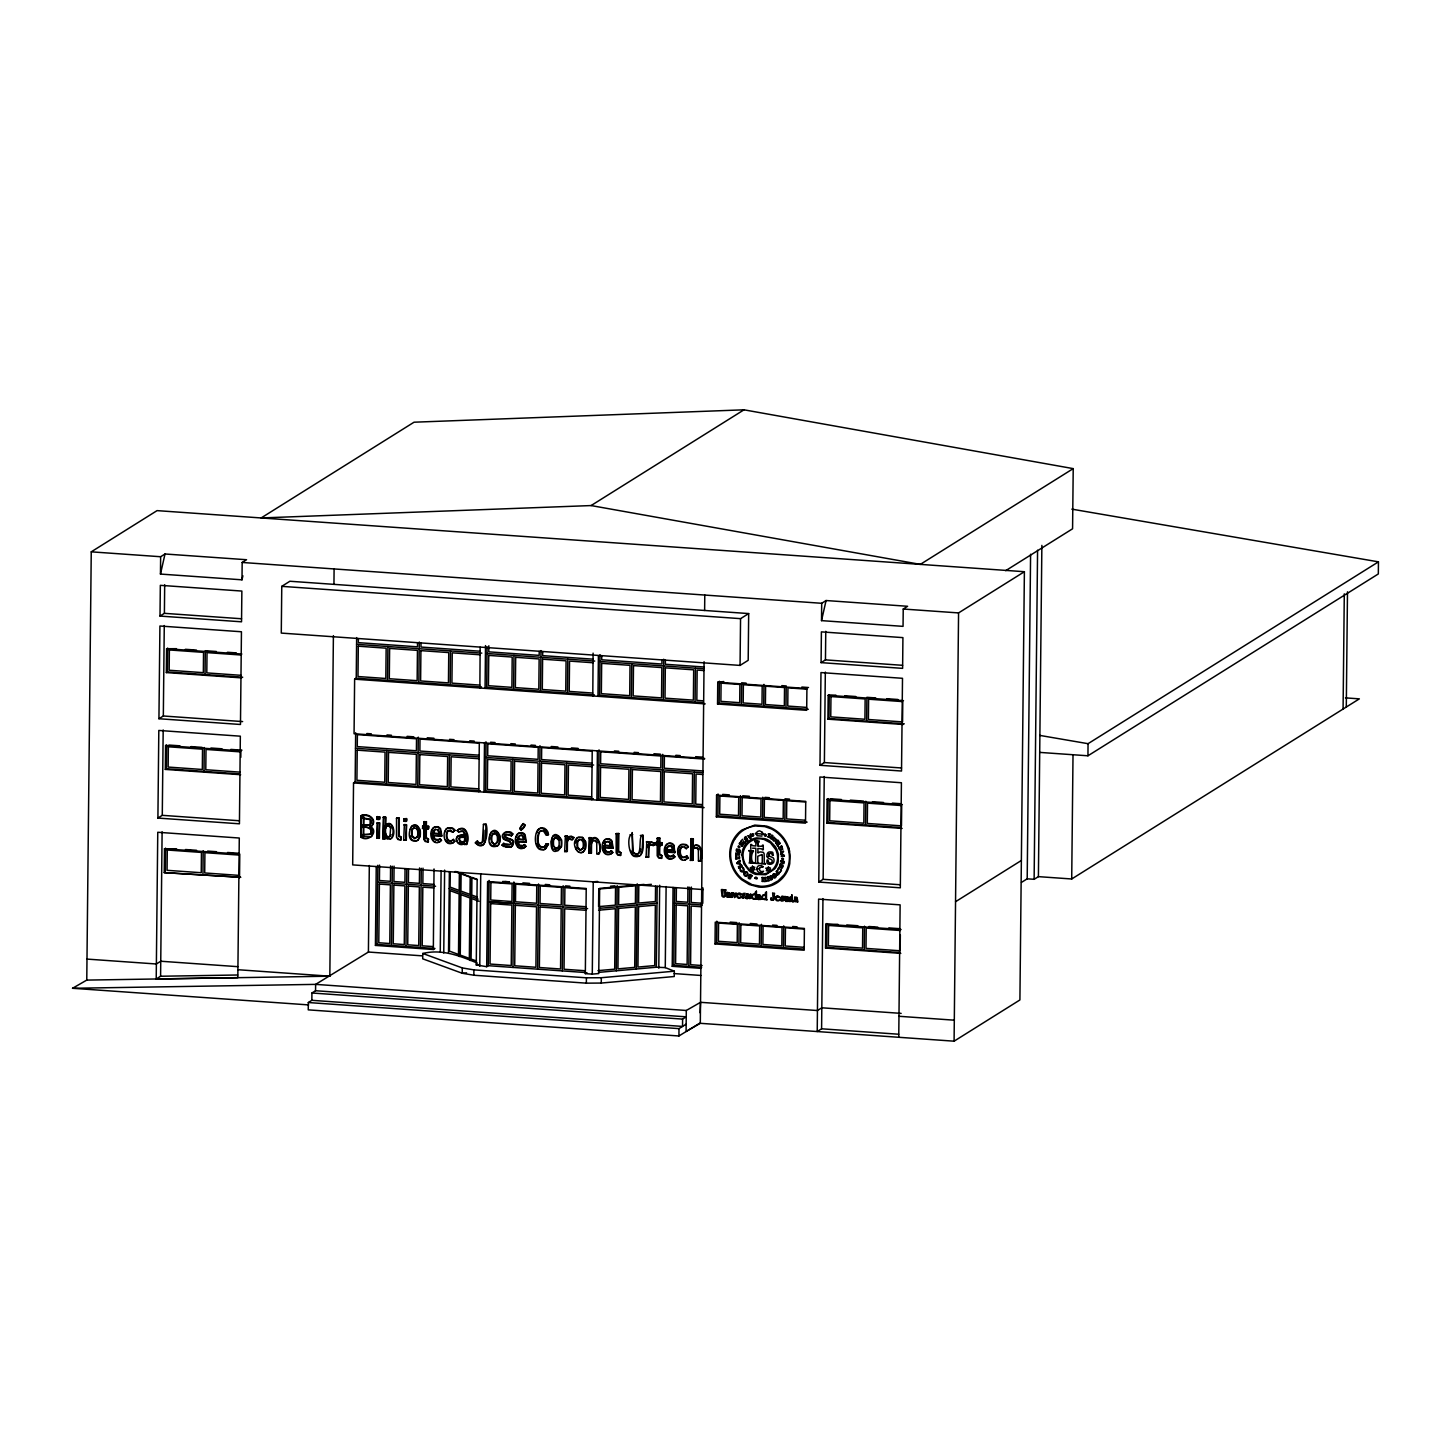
<?xml version="1.0" encoding="UTF-8"?>
<svg xmlns="http://www.w3.org/2000/svg" width="1451" height="1451" viewBox="0 0 1451 1451"><rect width="100%" height="100%" fill="white"/><g stroke="black" fill="none" stroke-linecap="round" stroke-linejoin="round"><path stroke-width="1.5" d="M735.657 858.956L735.875 855.764M777.01 873.139A1.832 1.705 57.9 0 0 776.757 874.046L777.083 875.026M764.314 835.25L766.182 835.867L764.532 835.885L765.04 834.053L766.309 835.45L764.931 834.089M777.954 870.455L777.972 870.056A3.555 3.337 57.9 0 1 778.298 869.095M308.646 1004.908L72.55 988.276L86.77 980.096L91.25 551.833L157.071 510.625L1024.388 571.712L1019.908 999.957L954.087 1041.183L699.6 1023.263L678.923 1035.978L308.247 1009.86L308.319 1002.532L311.838 1000.319L682.532 1026.419L682.605 1019.092L686.232 1016.825L315.556 990.725L311.929 992.992L311.838 1000.319M156.218 978.99L157.76 832.275L239.288 838.025L237.819 977.666L156.218 978.99L160.589 976.251L237.656 974.999M157.905 818.074L158.812 730.452L240.34 736.183L239.433 823.805L157.905 818.074L162.276 815.335L239.397 820.758M158.939 718.735L159.918 626.016L241.446 631.765L240.467 724.484L158.939 718.735L163.328 715.996L242.643 721.582M160.009 616.076L160.335 585.333L241.864 591.065L241.537 621.808L160.009 616.076L164.398 613.338L241.519 618.761M160.462 574.07L160.644 556.731L165.015 553.992L246.543 559.723L242.172 562.462L241.991 579.82L160.462 574.07L165.015 553.992M160.589 976.251L162.113 831.768M162.276 815.335L163.183 729.944M163.328 715.996L164.271 625.526M164.398 613.338L164.689 584.771M164.235 872.631L240.594 877.275L164.235 872.631L164.489 848.781L176.641 848.908M165.323 769.411L165.577 745.56L166.647 744.889L166.393 768.74L165.323 769.411L240.612 774.707M241.628 677.889L166.339 672.575L166.593 648.724L176.514 648.688M165.305 871.96L165.559 848.128M166.339 672.575L167.409 671.922L167.663 648.071M202.959 874.627L203.194 850.776M204.029 771.388L204.283 747.537M205.044 674.57L205.298 650.719L216.362 651.499M239.524 877.946L239.778 854.095L164.489 848.781M240.793 757.368L240.866 750.856L241.918 750.185L230.854 749.405M281.766 586.349L281.276 633.089L740.064 665.41L748.19 660.314L748.68 613.573L289.874 581.252L281.766 586.349L740.554 618.652L748.68 613.573M315.556 990.725L315.629 984.377L368.409 952.037L422.259 955.846M86.77 980.096L329.83 976.197L333.404 635.629M333.948 584.372L334.093 568.937M480.39 790.759L355.15 781.944L353.536 782.941L352.684 864.887L703.173 889.572M480.154 647.2L479.864 688.01L481.478 686.994L356.239 678.179L354.624 679.177L354.062 733.734L704.642 758.42M355.15 781.944L355.658 732.737M356.239 678.179L356.656 637.588M358.379 638.621L358.343 642.648L417.489 646.82L417.543 642.775M371.329 826.199L370.331 826.49C379.273 831.223 368.645 842.886 360.809 837.154L361.027 815.77C367.556 811.871 378.185 819.96 371.601 826.018M360.809 837.154L361.571 815.426M369.697 825.039L362.913 824.767L362.369 827.451C366.885 825.782 373.832 829.446 370.096 834.488L362.823 834.543M363.476 834.833L363.657 817.711M368.409 952.037L369.316 865.503M375.428 945.417L377.024 944.42L434.937 948.482L433.341 949.498L375.428 945.417L376.244 866.519M376.77 838.279L377.46 822.681L379.563 822.826L379.4 838.098L376.77 838.279L379.4 838.098M376.97 819.452L376.988 816.895L379.636 816.713C381.849 821.248 373.687 818.745 379.6 819.271M377.296 837.952L377.46 822.681M377.496 819.108L377.532 816.55M377.024 944.42L377.859 865.249M378.874 838.424L379.563 822.826M379.074 819.597L379.636 816.713M379.582 865.122L379.436 880.521L390.446 881.301L390.591 865.884M382.81 838.714L383.572 816.986L385.676 817.131L385.458 838.515L382.81 838.714L385.458 838.515M383.354 838.37L383.572 816.986M384.914 838.859L385.676 817.131M386.456 784.139L386.818 750.457M387.544 680.392L387.907 646.511M391.498 945.435L392.332 866.265M394.073 866.138L393.91 881.537L404.92 882.317L405.047 869.113M396.54 818.273L396.522 837.372L398.009 839.549L400.712 840.002L401.274 837.245L399.007 835.486L399.188 818.074L396.54 818.273L399.188 818.074M398.644 818.418L398.535 836.501L401.274 837.245M400.712 840.002L400.73 837.59M403.686 840.183L404.376 824.567L406.48 824.712L406.316 839.984L403.686 840.183L406.316 839.984M403.886 821.339L403.904 818.781L406.552 818.6C408.765 823.134 400.603 820.631 406.516 821.157M405.79 840.329L406.48 824.712M405.99 821.502L406.552 818.6M405.99 946.451L406.788 869.403M408.529 869.349L408.384 882.571L419.393 883.333L419.557 867.934M417.761 786.351L418.287 737.144M418.849 682.587L419.285 642.013M421.008 643.029L420.971 647.055L480.118 651.227M420.464 947.467L421.28 868.315M422.422 828.485L422.985 825.873L428.644 826.29C430.639 833.037 414.043 825.873 428.625 828.539M423.021 868.17L422.858 883.586L433.867 884.366M423.783 821.865L423.783 839.367L425.197 841.507L427.954 841.961L428.517 839.204L426.268 837.445L426.431 821.683L423.783 821.865L426.431 821.683M477.415 963.138C459.731 955.81 441.993 948.791 422.767 953.47L422.713 958.821L462.216 973.258L473.842 975.235L586.349 983.161L601.258 983.053L674.243 976.523L674.316 971.191L665.265 967.617L656.342 967.218L598.501 972.388M424.327 821.538L424.309 839.041L425.742 841.181L428.498 841.634M425.905 822.01L425.796 838.46L428.517 839.204M427.954 841.961L427.972 839.549M428.099 828.884L428.644 826.29M431.6 833.418L432.978 840.292M433.341 949.498L434.03 868.949M433.577 827.614L436.987 826.653A4.426 4.153 57.9 0 1 440.632 828.884L441.866 835.921L432.543 835.631L432.561 833.473L439.363 833.944L437.64 829.7L435.01 829.519L433.595 833.4M439.363 833.944L438.184 829.355M440.252 951.765L441.104 870.727M441.34 836.248L440.088 829.228A4.426 4.153 57.9 0 0 436.443 826.979L434.883 827.088M443.752 953.035L444.623 870.11M449.084 788.564L449.429 754.883M450.173 684.799L450.517 650.919M448.522 952.582L449.375 871.634M450.263 871.706L450.1 887.105L459.169 890.424L459.368 872.813L455.723 871.489M459.368 956.535L460.239 873.484M422.767 953.47L462.289 967.926L462.216 973.258L466.587 972.841M459.078 829.156C468.074 823.787 471.249 844.736 464.429 844.446C463.776 840.836 467.295 829.954 460.112 831.242M463.649 842.015L464.991 840.601L465.027 836.501M466.478 844.591C466.642 839.73 468.8 827.904 460.312 828.811M470.197 960.508L471.067 877.438M473.842 975.235L473.897 969.885L462.289 967.926M584.699 972.478L488.316 965.695L486.702 966.692L476.254 964.933L477.161 879.741L454.816 871.579M478.794 791.774L479.302 742.549M479.773 966.203L480.734 873.919M483.909 830.244L483.582 840.474L481.877 842.759L479.519 842.813A3.374 3.174 57.9 0 1 477.488 841.036L475.348 842.886C486.484 854.276 488.407 829.7 486.067 824.204L483.437 824.386L482.367 842.251M485.523 645.586L485.069 688.373L486.684 687.375L594.384 694.956L592.788 695.954L593.096 653.131M485.595 791.121L486.103 741.914L484.507 742.912L483.981 792.137L485.595 791.121L593.296 798.721L591.7 799.719L592.226 750.512M486.684 687.375L487.101 646.783M486.067 824.204L485.196 841.072L483.89 844.156M488.842 645.786L488.787 651.844L539.173 655.38L539.21 651.354M486.702 966.692L487.59 881.519L586.222 888.465L585.333 973.639L592.28 974.129L598.755 973.548L599.644 888.375L644.117 884.403M488.316 965.695L489.114 880.412M489.676 839.422L489.694 836.937M512.529 793.026L512.874 759.345M513.6 689.261L513.962 655.399M512.965 967.436L513.854 882.244M513.944 882.262L513.727 903.52L488.878 901.778M518.061 833.563L521.453 832.602A4.426 4.153 57.9 0 1 525.117 834.833L526.35 841.87L517.028 841.58C515.268 835.323 528.182 843.448 523.593 836.229M517.046 839.422L523.847 839.893L522.124 835.649C513.854 833.4 517.408 852.082 524.591 844.573L525.969 846.35L524.446 847.584M525.806 842.197L524.573 835.177A4.426 4.153 57.9 0 0 520.927 832.928L519.367 833.037M537.632 969.159L538.521 883.985M539.446 794.912L539.972 745.705M540.534 691.166L540.969 650.574M542.692 651.59L542.638 655.634L593.024 659.171M562.281 970.9L563.169 885.727M564.675 851.519L565.382 835.903L567.486 836.066L567.323 851.338L564.675 851.519L567.323 851.338M566.38 796.817L566.724 763.135M567.468 693.052L567.813 659.189M566.797 851.664L567.486 836.066M586.349 983.161L586.404 977.811L473.897 969.885M588.798 853.206L589.487 837.608L591.609 837.753L591.446 853.025L588.798 853.206L591.446 853.025M589.342 852.88L589.487 837.608M590.902 853.369L591.609 837.753M592.28 974.129L593.241 881.827L597.667 881.446M597.413 750.874L596.905 800.081L598.501 799.084L702.484 806.411M598.411 655.798L597.993 696.317L599.589 695.319L703.572 702.647M592.334 840.891C589.614 847.892 590.974 835.014 596.27 837.971C601.059 840.202 602.401 854.512 596.796 853.768L596.724 842.886L595.2 840.818L592.715 840.619M598.501 799.084L599.027 749.877M599.589 695.319L600.025 654.727M598.9 853.932C602.074 849.27 597.939 831.858 590.793 840.709M601.748 655.761L601.712 659.788L661.892 664.032L661.928 659.987M601.258 983.053L601.313 977.72L674.316 971.191M604.886 839.676L608.295 838.714A4.426 4.153 57.9 0 1 611.941 840.945L613.174 847.983L603.852 847.692L603.888 845.534L610.69 846.006L609.892 842.686L607.733 841.38L605.285 842.432L604.378 845.806M610.69 846.006L609.493 841.417L605.756 841.925C604.287 845.207 603.852 852.444 609.184 851.991M612.648 848.309L611.415 841.29A4.426 4.153 57.9 0 0 607.751 839.041L606.21 839.15M616.203 833.745L616.185 852.843L617.673 855.02L620.375 855.473L620.937 852.716L618.652 850.957L618.833 833.545L616.203 833.745L618.833 833.545M616.729 833.4L616.729 852.499L618.199 854.675L620.901 855.129M616.294 970.792L617.201 885.618M618.307 833.89L618.18 851.973L620.937 852.716M620.375 855.473L620.393 853.061M632.69 834.525C626.778 832.965 627.884 854.186 634.16 856.398C645.913 859.101 642.974 841.489 642.974 835.25C637.062 834.035 644.226 862.057 632.563 851.9C632.11 830.026 631.784 822.644 633.089 851.556C633.797 853.297 635.738 854.095 637.515 853.877M630.333 801.315L630.695 767.633M631.421 697.568L631.784 663.687M636.318 968.996L637.207 883.822M642.974 835.25L642.086 851.664L640.653 855.056M646.094 857.251L646.783 841.634L648.887 841.798L648.724 857.069L646.094 857.251L648.724 857.069M648.198 857.396L648.887 841.798M655.562 886.162L655.399 901.561L638.621 903.066L638.803 885.455L651.39 884.33M655.852 844.917L656.396 842.324L662.073 842.723C664.05 849.47 647.454 842.305 662.055 844.99M656.378 844.591L656.396 842.324M657.212 838.297L657.212 855.818L658.627 857.958L661.384 858.393L661.946 855.655L659.697 853.895L659.86 838.116L657.212 838.297L659.86 838.116M656.342 967.218L657.176 886.271M657.738 837.971L657.738 855.473L659.171 857.614L661.91 858.067M659.316 838.46L659.226 854.911L661.946 855.655M658.79 968.18L659.661 885.255M661.384 858.393L661.402 855.981M661.511 845.316L662.073 842.723M662.164 803.564L662.69 754.357M663.252 699.799L663.687 659.226M665.41 660.241L665.356 664.268L704.061 667.007M665.265 967.617L666.118 886.561M673.917 857.741C664.05 864.85 659.987 843.14 670.398 843.085A4.426 4.153 57.9 0 1 674.062 845.316L674.751 852.68L665.973 852.063L665.991 849.905L672.792 850.377L671.069 846.133L667.387 846.804C665.048 850.268 666.408 859.01 672.103 856.108M701.123 968.361L672.23 966.312L673.064 887.432M672.792 850.377L673.119 848.128M674.751 852.68L673.518 845.661A4.426 4.153 57.9 0 0 669.872 843.43L668.312 843.521M672.23 966.312L673.826 965.314L674.642 888.266M676.384 888.212L676.239 901.434L687.774 902.232L687.937 886.833M678.324 852.735L678.342 850.213M678.923 1035.978L678.995 1028.632L686.16 1024.152M901.144 1013.378L821.81 1007.792L817.439 1010.531L700.525 1002.315L686.305 1010.476L686.087 1031.48L700.307 1023.3L704.08 661.729M688.826 966.366L689.66 887.214M690.44 860.37L691.202 838.642L693.306 838.787L693.088 860.189L690.44 860.37L693.088 860.189M690.984 860.044L691.202 838.642M691.401 887.069L691.238 902.486L702.774 903.302L702.937 887.885M692.544 860.516L693.306 838.787M693.995 805.813L694.358 772.132M695.083 702.048L695.446 668.167M694.104 845.824C702.629 840.564 704.696 861.967 698.439 860.933L698.366 850.05L696.843 847.983L694.358 847.783M700.543 861.078C700.18 856.888 703.173 844.754 695.192 845.389M704.624 610.472L704.787 595.055M715.017 943.948L715.252 922.165L804.398 928.44L804.18 950.224L715.017 943.948L716.613 942.95L803.546 949.063M716.341 816.859L716.576 795.075L718.172 794.078L717.955 815.861L716.341 816.859L805.505 823.152L805.74 801.369L716.576 795.075M717.755 682.242L806.919 688.518L806.683 710.301L717.538 704.025L717.755 682.242L723.813 681.553M716.613 942.95L716.848 921.167M717.538 704.025L719.134 703.028L719.37 681.245M737.888 854.585L736.219 853.224M740.064 665.41L740.554 618.652M738.904 944.51L739.139 922.727M740.246 817.439L740.463 795.656M741.425 704.587L741.661 682.804L746.104 683.113M747.047 838.37L745.832 839.44L747.047 838.37L747.791 840.129A2.956 2.775 57.9 0 1 747.374 840.836L745.506 840.909M753.323 863.164L751.056 863.182L751.183 850.558L748.916 850.576M752.996 836.248L753.087 833.726M761.195 946.088L761.43 924.305M762.537 818.999L762.754 797.216M763.716 706.165L763.933 684.382M775.959 897.171L780.348 897.48L776.611 896.936L776.122 898.731A3.482 3.265 57.9 0 0 777.337 900.164L778.316 900.382A3.609 3.392 57.9 0 0 779.459 899.82L779.985 899.402M783.486 947.648L783.721 925.865M784.828 820.577L785.045 798.794L789.507 799.102M786.007 707.725L786.224 685.942L781.781 685.634M818.781 882.063L819.888 777.01L901.416 782.742L900.309 887.812L818.781 882.063L823.152 879.324L900.273 884.765M819.996 765.294L820.976 672.575L902.504 678.306L901.524 771.025L819.996 765.294L824.386 762.555L901.506 767.978M821.085 662.635L821.393 631.874L902.921 637.624L902.613 668.367L821.085 662.635L825.456 659.879L902.576 665.32M821.52 620.629L821.701 603.29L826.072 600.533L907.6 606.282L903.229 609.021L903.048 626.36L821.52 620.629L826.072 600.533M898.749 1037.284L900.128 904.862L818.6 899.112L817.221 1031.534L821.592 1028.795L822.953 898.604M823.152 879.324L824.241 776.503M824.386 762.555L825.329 672.085M825.456 659.879L825.764 631.33M900.817 953.361L825.528 948.065L825.782 924.214L837.916 924.323M826.834 823.116L827.088 799.265L828.158 798.594L827.904 822.445L826.834 823.116L902.123 828.412M903.211 724.484L827.922 719.17L828.176 695.319L835.885 695.12M825.528 948.065L826.598 947.394L826.852 923.543M827.922 719.17L828.993 718.499L829.246 694.648M864.252 950.042L864.488 926.191M865.558 825.093L865.812 801.242M866.646 721.147L866.9 697.314L875.751 697.931M900.327 935.006L900.164 950.786L865.993 948.392L866.211 928.096L900.382 930.508M954.087 1041.183L958.567 612.921L1024.388 571.712M1021.486 882.389L1027.199 878.816L1030.591 554.264M1027.199 878.816L1034.128 879.306L1037.574 550.237M1034.128 879.306L1038.408 876.64L1041.872 545.376M1073.214 468.619L920.315 564.385L591.101 505.565L261.144 517.953L414.043 422.205L744 409.817L1073.214 468.619L1072.579 528.781L1005.688 570.678M1038.408 876.64L1071.709 878.98L1073.014 754.756M1087.942 755.79L1088.05 743.692L1378.45 561.845L1378.323 573.943L1087.942 755.79L1039.714 752.398M1343.082 709.031L1344.297 593.84M1346.292 707.036L1347.489 591.827M740.173 847.039C735.584 842.995 741.842 850.467 738.015 846.785M732.048 892.655L730.923 893.562L732.029 893.49L732.156 896.899M792.046 898.06L792.663 901.506M728.71 892.964L727.822 893.58A2.739 2.576 57.9 0 0 727.749 894.197L728.329 897.026M762.101 877.383L763.226 877.456L763.117 880.757M783.467 897.57L783.467 896.627M748.281 895.104L748.099 893.635M781.672 858.774C784.864 862.819 780.438 855.618 783.594 858.956M700.071 1012.78L700.525 1002.315M752.053 875.787L752.017 875.951A2.013 1.886 57.9 0 1 751.672 876.567M735.911 856.797L736.364 855.854M741.352 865.159L738.269 866.791M762.247 880.975L762.083 877.728M762.156 832.257L763.426 834.089L762.192 834.688M743.257 840.764L743.783 842.886M779.042 867.154L781.11 866.193M736.782 895.612L736.854 894.814A1.886 1.759 57.9 0 1 737.525 893.762A4.353 4.081 57.9 0 1 738.885 893.127A1.85 1.741 57.9 0 1 740.064 893.254L741.443 894.233M389.557 836.501C385.404 838.515 385.005 828.394 384.769 836.447L387.199 839.077L391.335 838.424M385.513 832.928L385.875 837.3L390.246 838.896M779.767 865.195L780.312 863.744M756.805 899.203L754.012 899.058A4.008 3.754 57.9 0 1 752.96 898.858A1.85 1.741 57.9 0 1 751.727 897.643A3.083 2.902 57.9 0 1 751.582 896.627L752.053 894.959A1.868 1.759 57.9 0 1 752.507 894.578A3.41 3.21 57.9 0 1 754.139 894.197A2.176 2.05 57.9 0 1 754.883 894.36L755.481 892.456M765.529 893.163L764.931 895.067A2.176 2.05 57.9 0 0 764.169 894.904A3.41 3.21 57.9 0 0 762.555 895.285L761.993 898.749L766.854 899.892M753.921 835.087L751.727 834.905M755.499 898.26L755.3 894.995A1.85 1.741 57.9 0 0 752.652 895.104L752.053 894.959M765.548 898.967L765.493 895.866A1.904 1.796 57.9 0 0 762.355 896.809L761.666 896.899M665.211 847.765L665.157 853.605M794.713 896.99L794.368 901.397L797.832 901.996M756.932 877.764A3.21 3.011 57.9 0 1 757.005 878.635L755.064 878.363A2.122 1.995 57.9 0 1 755.209 877.547M575.539 842.995L576.954 838.225M361.027 815.77C367.085 813.757 376.081 818.382 372.236 825.311M386.347 826.345C383.862 832.548 385.676 823.352 389.666 825.837M762.464 845.189L761.866 846.205A2.412 2.267 57.9 0 1 761.122 846.314L758.021 846.006L756.932 840.909L754.81 840.836M789.308 897.861L789.108 901.452L790.523 901.488M518.08 839.349L520.038 835.141M739.593 858.466L739.629 857.069M640.707 848.926L640.091 852.063L637.805 854.022M779.913 872.196L780.62 871.199M591.01 843.666L593.241 840.292L595.744 840.492L597.25 842.559M693.977 848.037L692.653 850.812L693.433 848.363L697.387 847.656M363.022 815.535L362.46 818.237L370.114 819.652L370.132 824.803M371.275 820.45L371.256 823.442L369.153 825.365L362.387 825.111M568.212 839.204L566.888 841.997L569.137 838.587L572.51 839.585L573.907 837.481L571.132 836.102L568.357 837.027M649.613 844.935L648.289 847.729L650.538 844.319L653.911 845.316L655.308 843.212L650.828 842.269M765.783 877.764L766.11 880.83M763.317 849.724L763.226 845.099M759.163 899.584A1.832 1.723 57.9 0 1 758.129 899.33L757.912 894.741M750.693 844.464L750.802 849.125M371.347 833.055L371.275 829.464M505.456 835.105C504.875 840.093 516.066 837.173 513.092 844.373A4.027 3.773 57.9 0 1 510.825 847.021L505.855 846.967M750.747 838.823L751.11 834.071A22.001 20.622 57.9 0 1 750.475 834.307L750.24 834.416M767.071 859.99L767.035 860.552A32.031 30.036 57.9 0 1 766.854 862.148L767.67 863.817A8.615 8.071 57.9 0 0 769.411 864.234A5.187 4.861 57.9 0 0 770.971 864.179A4.607 4.317 57.9 0 0 773.365 862.638A2.757 2.594 57.9 0 0 773.8 861.821A5.387 5.06 57.9 0 0 773.963 859.554A3.083 2.902 57.9 0 0 773.365 858.067L772.984 857.704A3.011 2.811 57.9 0 0 772.422 857.396L769.919 856.362A2.376 2.231 57.9 0 1 769.248 855.927L767.271 856.924A2.829 2.648 57.9 0 0 767.833 857.759A3.591 3.355 57.9 0 0 768.722 858.412L771.17 859.482A2.267 2.122 57.9 0 1 771.896 860.044L772.204 860.733A2.122 1.995 57.9 0 1 769.882 862.946A3.646 3.41 57.9 0 1 768.758 862.493L767.978 860.008M744.943 841.925L744.127 842.904M761.993 898.749L762.392 896.809A3.029 2.829 57.9 0 0 762.591 898.133A1.959 1.85 57.9 0 0 764.151 899.439A2.557 2.394 57.9 0 0 765.239 899.348M510.407 844.627C497.185 841.888 506.199 847.602 511.06 843.883L509.773 840.818M740.445 869.131L740.391 869.965A2.031 1.904 57.9 0 0 741.135 871.09L742.205 871.217A2.176 2.031 57.9 0 0 743.456 869.838L742.368 867.462M241.991 579.82L242.897 575.793M773.329 855.383L772.766 852.372A3.102 2.902 57.9 0 0 771.841 852.045A9.032 8.47 57.9 0 0 769.338 851.991A2.576 2.412 57.9 0 0 767.779 852.862A4.861 4.571 57.9 0 0 766.944 854.893A3.065 2.884 57.9 0 0 766.944 855.909A3.754 3.519 57.9 0 0 767.162 856.689M769.973 876.876L771.261 876.295M544.597 849.542L548.478 844.01L545.776 848.708M431.781 831.332L433.051 828.249M516.266 837.281L516.756 835.54M603.108 843.394L604.36 840.31M752.38 870.001L752.924 871.18L753.486 869.693M781.073 846.169L780.021 846.894A3.591 3.374 57.9 0 0 779.35 847.311L778.987 848.436A4.553 4.262 57.9 0 0 779.26 849.288L780.457 850.177L782.887 849.125M729.037 896.899L729.109 893.344M498.872 844.065L499.344 842.469A28.095 26.336 57.9 0 0 499.416 836.066L497.221 832.04L491.617 831.641M410.161 829.41L411.413 826.562M489.876 835.032L491.109 832.185M445.094 831.822L445.584 830.226M678.524 848.255L680.864 844.573L685.724 844.446A4.897 4.589 57.9 0 1 688.391 846.804L686.287 848.69L683.33 846.785L680.809 847.656C677.327 851.937 681.734 861.622 686.831 855.836L688.264 857.668C677.617 868.623 672.321 840.981 685.18 844.772A4.897 4.589 57.9 0 1 687.847 847.13L688.391 846.804M536.58 833.291L538.103 829.827A5.75 5.387 57.9 0 1 542.583 827.959C545.993 827.233 551.67 836.03 545.921 834.778L543.672 831.332L540.897 830.824M749.024 897.516L747.392 895.321A3.374 3.156 57.9 0 1 746.793 894.868L746.576 894.487M464.991 840.601L464.792 841.254M768.196 880.648L767.307 877.311M767.833 868.133L768.214 867.081M781.527 870.219L780.076 872.287M769.157 870.709L768.758 872.033L768.214 870.89M548.478 844.01L546.356 843.865L544.923 846.151M546.356 843.865L544.27 846.858M781.636 868.061L781.291 866.392M780.856 860.679L780.765 860.951A5.677 5.314 57.9 0 0 780.62 861.731L780.838 861.948M743.039 845.008L742.223 846.332M795.13 897.335C798.322 895.557 797.778 902.504 795.202 901.379A1.904 1.796 57.9 0 1 794.803 899.91L796.617 898.931M772.349 878.925L771.914 877.728A2.068 1.941 57.9 0 0 771.388 877.529L770.1 877.202M777.355 873.266L778.316 874.336M735.766 853.025L735.748 854.639M776.14 839.53L773.909 838.061A2.757 2.594 57.9 0 0 773.492 838.696L774.018 840.891M770.427 834.651L769.121 833.872M739.611 861.894L739.901 863.545M771.769 878.98L770.699 879.415M783.177 866.338L782.053 868.133M776.267 839.603L773.873 837.046A3.102 2.92 57.9 0 0 773.292 837.39L773.492 838.696M736.854 863.563L738.323 861.513A15.362 14.401 57.9 0 1 739.81 860.316M745.379 842.36L743.71 844.047M667.932 846.459C666.281 849.651 666.063 856.852 671.287 856.362M749.623 861.948L750.058 851.519L748.897 850.993M757.966 897.208L759.417 898.967L759.091 896.591M725.718 890.134L725.373 895.757A2.122 1.995 57.9 0 1 725.21 896.283L724.394 896.99A2.449 2.303 57.9 0 1 722.943 896.936L722.181 896.283M772.476 836.012L771.497 838.787M496.568 843.412L497.185 842.142A18.827 17.648 57.9 0 0 497.24 836.084L495.698 833.835L493.086 833.654M558.29 847.765L558.907 846.477A18.827 17.648 57.9 0 0 558.961 840.419L556.114 837.826M559.433 846.151L556.005 848.708L553.157 846.078A18.827 17.648 57.9 0 1 553.212 840.02L555.352 837.662M412.936 828.467L412.32 829.736A18.827 17.648 57.9 0 0 412.265 835.794L415.113 838.424L418.015 836.193A18.827 17.648 57.9 0 0 418.069 830.135L416.528 827.886M492.651 834.071L492.034 835.341A18.827 17.648 57.9 0 0 491.962 841.399L493.521 843.666L496.115 843.847M554.373 838.424L553.756 839.694A18.827 17.648 57.9 0 0 553.683 845.752L555.243 848.001L557.837 848.2M578.477 840.111L577.861 841.38A18.827 17.648 57.9 0 0 577.806 847.438L580.654 850.068L583.556 847.856A18.827 17.648 57.9 0 0 583.628 841.798L582.069 839.549M389.956 836.139L390.609 828.303L389.14 826.181L386.383 826.181M391.081 834.615L389.031 836.846L386.964 836.828L384.987 833.273M794.84 898.26C796.944 895.992 797.923 900.418 797.687 901.742M731.213 895.14L732.029 893.49M777.863 845.135L780.148 843.448M734.732 897.534L736.455 893.109L735.494 893.272M774.435 893.562L774.09 899.04A1.959 1.832 57.9 0 1 773.183 900.219L770.807 899.928L770.934 897.951M726.661 893.254L727.767 892.256M742.223 894.36L743.329 893.435M780.148 899.402L779.967 899.729A2.05 1.923 57.9 0 1 779.205 900.472A3.537 3.301 57.9 0 1 776.738 900.654A2.539 2.376 57.9 0 1 775.723 897.026A2.539 2.376 57.9 0 1 779.459 897.026M447.924 830.879C446.255 834.053 446.056 841.326 451.207 840.855M783.558 900.146L780.856 899.892M755.318 892.184L756.316 891.168M765.366 892.891L766.364 891.875M769.139 853.877L771.08 853.261A2.793 2.612 57.9 0 1 771.66 853.587L772.404 855.365M391.679 837.934C393.729 833.6 394.509 823.316 387.508 823.715M777.682 869.494L778.044 868.841A14.891 13.966 57.9 0 1 778.607 867.988M745.723 872.251L744.399 874.735A1.959 1.832 57.9 0 0 745.215 875.552L746.539 875.37A3.047 2.848 57.9 0 0 747.283 873.176L746.884 872.468A3.083 2.902 57.9 0 0 746.231 872.142M539.645 831.713C537.722 836.302 536.29 846.785 543.236 847.275M517.535 834.198C512.239 839.222 516.955 853.079 524.99 847.257M665.701 846.042L667.533 843.72M776.085 871.634L777.156 870.455M779.423 873.466L777.464 875.207M740.663 841.326L742.586 839.277M418.396 839.694L419.629 836.846A28.095 26.336 57.9 0 0 419.702 830.462L417.507 826.417L411.903 826.018M498.092 845.316L499.87 842.124A28.095 26.336 57.9 0 0 499.942 835.74C491.381 817.493 481.46 852.027 497.602 845.86M552.831 836.52L551.416 841.29L551.979 847.42M751.763 834.742L752.634 833.781M767.035 869.693L766.328 870.781L768.014 870.709M385.023 829.101L384.805 826.145C392.096 816.695 397.501 834.706 390.809 838.769M384.805 826.145L386.982 823.823M773.183 900.255L772.712 893.363M459.604 837.499L459.731 841.108L463.214 841.906M692.653 850.812L692.435 847.856L694.63 845.498M692.435 847.856L693.705 846.314M763.552 871.18L763.262 871.634A1.995 1.868 57.9 0 1 762.682 872.178A5.459 5.115 57.9 0 1 760.687 872.795A2.793 2.63 57.9 0 1 759.78 872.722M446.364 828.993C441.231 833.98 445.221 847.874 453.673 842.469M566.888 841.997L567.958 837.535M648.289 847.729L648.071 844.772L650.284 842.432M649.359 843.267L648.071 844.772M568.611 838.932L571.966 839.929L573.907 837.481M650.012 844.663L653.367 845.661L655.308 843.212M371.746 836.338L373.107 830.933L369.805 826.816L372.127 825.692M519.639 828.829L523.158 823.86L525.208 825.184C521.399 833.491 517.028 828.521 523.684 823.515M735.911 854.675L739.466 855.165L739.647 853.605M780.656 852.444L782.307 852.009M756.751 832.711L755.445 833.527L756.842 834.742M506.018 834.379L504.93 835.431C504.476 840.455 515.413 837.427 512.566 844.718A4.027 3.773 57.9 0 1 510.28 847.348L503.515 846.405L502.01 845.081L503.805 842.995M506.417 834.325L511.332 835.903C516.447 829.428 498.001 830.861 503.279 838.823C505.456 841.072 511.659 840.927 511.06 843.883M513.128 833.835L511.332 835.903M753.522 851.229C751.255 852.916 750.493 860.806 753.395 862.837M765.167 880.938L764.496 877.782M751.582 896.627L752.688 895.14A2.158 2.013 57.9 0 0 752.344 896.265A3.029 2.829 57.9 0 0 752.561 897.425A1.959 1.85 57.9 0 0 754.103 898.731A2.557 2.394 57.9 0 0 755.191 898.641M749.532 894.85L750.729 893.852L750.639 897.57M736.709 863.254L738.323 861.513L738.65 862.674A2.086 1.959 57.9 0 0 738.214 863.127M773.202 877.492L773.637 876.694A4.444 4.153 57.9 0 1 773.183 875.769L774.888 874.554A1.995 1.868 57.9 0 1 775.56 875.588A2.34 2.195 57.9 0 1 775.596 876.821L773.202 877.492L774.925 877.855M737.707 894.034L740.373 894.215M776.43 843.176L778.044 841.29M757.948 895.666L758.891 894.832M520.927 830.208L525.208 825.184M504.585 832.62L503.805 838.497L507.923 840.419M739.067 868.297L741.751 866.519M741.479 896.899L740.754 897.643A2.503 2.358 57.9 0 1 736.673 895.612M795.003 899.439L796.762 900.2M754.248 862.892L755.59 862.601L755.862 848.291L752.525 848.182M767.234 881.065L766.255 881.356A22.2 20.822 57.9 0 0 764.913 881.519L764.314 881.609M775.578 840.891L773.256 840.619A2.521 2.376 57.9 0 1 772.784 838.17M793.878 901.452L793.624 901.67A2.503 2.34 57.9 0 1 793.098 901.905L791.575 901.289A3.609 3.392 57.9 0 1 791.303 900.092L791.774 894.85M452.222 840.437L453.419 839.404L454.852 841.235L453.129 842.795M453.419 839.404L451.497 840.909M685.652 856.87L686.831 855.836M776.466 896.555L776.865 896.319A2.176 2.05 57.9 0 1 778.081 896.41L778.824 896.936M688.264 857.668L685.017 859.935M782.415 852.281L780.729 853.768M745.034 837.662L746.14 837.427M465.064 834.434L463.468 831.024L458.697 832.04L457.174 830.643L459.604 828.829M457.174 830.643L458.534 829.446M779.114 842.541L776.793 844.355M760.777 863.363L762.247 862.946L762.283 855.709A4.208 3.954 57.9 0 0 762.083 854.494L757.785 856.253L757.767 861.277A3.918 3.664 57.9 0 0 757.912 862.239L758.946 863M448.45 830.498L452.875 832.239L454.961 830.353A4.897 4.589 57.9 0 0 452.295 828.013L446.908 828.467M786.696 900.835L787.059 900.291A8.76 8.216 57.9 0 0 787.204 897.625L786.623 896.772L788.02 896.736L788.419 901.289M540.443 830.951C535.745 834.525 535.945 849.742 544.052 847.003M757.458 897.625L758.583 896.573M463.794 843.883L464.465 840.945M767.325 877.111L768.522 876.567L769.121 880.195M475.348 842.886L477.488 841.036M434.103 827.288C427.301 831.441 431.872 847.475 440.505 841.308M438.891 839.567L440.106 838.624L441.485 840.401L439.961 841.634M440.106 838.624C433.94 844.881 429.714 831.913 435.554 829.192M516.991 834.525L518.587 833.237M523.376 845.516L524.591 844.573M567.414 837.88L568.883 836.701M605.43 839.349C599.354 843.122 602.129 858.085 610.708 854.004M610.218 851.628L611.415 850.703L612.812 852.462L610.164 854.349M611.288 853.696L612.812 852.462M672.321 856.017L673.536 855.074L674.915 856.852L673.391 858.067M673.536 855.074L671.559 856.435M739.847 842.505L739.139 843.829M747.265 840.419L745.687 840.709M781.926 899.783L780.765 898.876L781.001 900.745M417.362 840.582L420.173 836.52A28.095 26.336 57.9 0 0 420.228 830.117C411.667 811.871 401.764 846.405 417.888 840.238M497.058 846.187L498.636 844.972M582.903 852.245L585.17 848.509A28.095 26.336 57.9 0 0 585.243 842.106L583.048 838.079L578.749 837.191M577.988 837.354C568.574 842.831 580.436 861.205 585.714 848.164A28.095 26.336 57.9 0 0 585.787 841.78L582.304 837.082L577.462 837.68M755.336 877.365L755.79 877.22A3.047 2.866 57.9 0 1 756.588 877.365M769.792 878.327L771.388 877.529M783.286 851.265L780.638 851.683M445.838 829.319L447.434 828.14M413.916 827.705L411.794 830.063A18.827 17.648 57.9 0 0 411.721 836.121L414.569 838.751L417.471 836.52A18.827 17.648 57.9 0 0 417.543 830.462L415.984 828.231L413.39 828.049M579.457 839.367L577.335 841.725A18.827 17.648 57.9 0 0 577.262 847.783L580.128 850.413L583.03 848.182A18.827 17.648 57.9 0 0 583.084 842.124L581.543 839.893L578.931 839.694M751.745 867.462L750.312 867.644L751.382 868.714L750.24 869.856L752.162 869.802M370.64 834.144L362.278 834.869L362.786 836.919M738.795 868.206L741.515 865.032M778.316 846.64L777.827 845.443M723.197 889.862L722.743 894.995A1.977 1.85 57.9 0 0 723.396 896.319L724.648 896.192A1.832 1.723 57.9 0 0 724.974 895.575A4.806 4.516 57.9 0 0 725.174 894.56L724.611 889.862M682.405 846.604L681.353 847.33C679.304 850.631 679.92 858.883 685.452 857.015M764.477 877.619L765.058 877.402A2.702 2.539 57.9 0 1 765.856 877.402M741.388 894.56L738.106 894.523M543.508 847.348L544.796 846.513M591.101 505.565L744 409.817M363.675 815.589L363.439 836.973M454.961 830.353L454.435 830.697A4.897 4.589 57.9 0 0 451.751 828.34L448.268 827.995M452.875 832.239L450.445 830.008L447.38 831.223C445.022 834.67 446.418 843.557 452.023 840.582M441.485 840.401L439.562 838.968M458.697 832.04L457.7 830.317M454.852 841.235L452.875 839.748M457.627 841.943C450.808 832.294 477.306 834.361 458.117 835.758C453.365 839.404 459.187 847.602 464.338 843.539M459.767 837.427L465.299 837.3L460.312 837.1L458.643 838.533L460.094 841.979L464.193 841.689M464.429 844.446L467.004 844.264M502.01 845.081L504.059 846.078M517.028 841.58L526.35 841.87M525.969 846.35L524.047 844.917M545.921 834.778L548.587 834.597M566.67 839.041L567.432 841.671M596.796 853.768L599.444 853.587M611.415 850.703L612.268 852.807M686.287 848.69L684.709 846.622M674.915 856.852L672.992 855.401M698.439 860.933L701.087 860.751M585.333 973.639L586.948 972.642M955.556 901.706L1021.359 860.479M1071.709 878.98L1359.351 698.856L1345.458 697.877M739.012 850.34L737.561 851.882L736.328 851.175A3.283 3.083 57.9 0 1 736.31 849.796A1.995 1.886 57.9 0 1 736.509 849.252M779.677 848.073L782.162 847.239M769.139 836.973L767.488 836.665L770.028 836.683L768.178 834.053L770.408 834.144M792.3 897.353L791.303 896.41M482.421 842.432L478.975 843.14A3.374 3.174 57.9 0 1 476.962 841.38M667.877 846.296L670.38 845.425L672.538 846.713M782.343 848.871L780.42 849.778M771.098 837.027L772.313 836.32M609.456 852.063L610.744 851.302M784.084 861.568L784.03 862.928A2.666 2.503 57.9 0 1 783.812 863.599L782.27 863.418L783.449 863.037M746.068 836.538L745.252 836.973A3.21 3.011 57.9 0 0 744.689 837.372L744.399 839.295M770.408 838.025L771.732 835.05L772.893 835.613M741.461 896.718L739.158 897.643A2.285 2.158 57.9 0 1 738.486 897.371L738.069 896.972A4.534 4.244 57.9 0 1 737.362 895.593A1.886 1.777 57.9 0 1 737.271 894.977M781.962 896.791L783.377 897.607M739.81 852.481L738.922 852.1M740.336 844.355L741.28 843.902M539.917 831.278L541.423 830.498M649.758 842.759L651.372 841.943M739.194 852.136L739.43 850.395M758.129 852.807L759.218 852.281A3.791 3.555 57.9 0 1 760.161 851.918L763.117 852.245A3.482 3.265 57.9 0 1 763.806 853.061A2.485 2.322 57.9 0 1 764.151 853.95L764.242 863.091L765.693 863.708M782.851 855.147L781.255 855.383M505.492 834.724L510.008 834.398M740.3 869.004L740.699 871.217A4.534 4.244 57.9 0 0 741.425 871.797L742.712 871.997A2.884 2.702 57.9 0 0 743.384 871.652L743.982 870.8A3.083 2.884 57.9 0 0 743.638 868.369A2.303 2.158 57.9 0 0 742.64 867.39L742.567 867.353M779.278 867.353L779.513 867.263A2.449 2.303 57.9 0 1 780.076 867.081L781.291 867.625M483.31 844.79L478.957 845.153M745.633 896.283L746.086 898.024A2.702 2.539 57.9 0 0 746.63 898.35L747.591 898.369A2.213 2.068 57.9 0 0 748.063 898.042L748.045 896.682A3.809 3.573 57.9 0 0 747.192 896.174A3.247 3.047 57.9 0 1 746.521 895.811L747.084 893.707M553.339 835.994L558.943 836.375L561.12 840.419A28.095 26.336 57.9 0 1 561.065 846.804C546.827 865.648 548.659 819.198 561.664 840.075A28.095 26.336 57.9 0 1 561.591 846.477L558.036 850.703L552.704 848.781M759.018 863.599L754.32 863.236M758.202 894.832L760.016 894.85M639.964 855.764L633.162 855.274L630.586 850.467M750.04 874.481L748.807 875.733L750.094 877.547M545.123 849.216C534.548 853.406 533.478 836.266 537.577 830.172A5.75 5.387 57.9 0 1 542.039 828.285L545.975 830.262L548.043 834.924M371.238 836.792L361.335 836.828M728.003 892.746L729.907 893.199A2.775 2.612 57.9 0 1 729.98 893.743L730.143 896.754M793.842 901.071L792.917 901.524M439.381 841.943L437.023 842.378M523.865 847.892L518.533 847.311L516.211 843.104M672.811 858.375L668.838 858.502L665.628 855.328M745.379 872.631L743.783 873.121L744.381 875.443A1.85 1.741 57.9 0 0 745.361 876.114L746.068 876.241M438.674 839.676L434.974 839.168L433.577 835.341M523.158 845.625L519.44 845.117L518.061 841.29M609.982 851.737C605.829 854.276 603.163 848.654 604.414 845.189L611.216 845.679M730.252 897.262L728.964 897.135M779.967 865.304L782.361 866.41M505.021 832.348L509.501 832.33L512.584 834.162M739.266 857.051L736.165 857.215M746.757 894.179L748.19 895.249M737.489 851.9L738.559 849.307L740.046 850.086A2.521 2.358 57.9 0 1 740.228 850.739A2.866 2.684 57.9 0 1 740.083 852.209M747.501 835.74L749.786 837.009M744 893.997L743.692 898.096M762.918 867.027L760.197 867.39A2.594 2.43 57.9 0 0 759.526 868.496L756.95 869.022A3.773 3.537 57.9 0 0 759.78 872.758M746.612 839.385L746.431 839.422A14.8 13.875 57.9 0 1 745.361 839.512L744.617 839.458M763.244 881.537L762.065 881.428M759.109 842.088L758.256 842.614A2.539 2.376 57.9 0 0 758.002 843.448L758.021 846.006M768.341 880.884L768.613 880.848A8.742 8.198 57.9 0 1 769.302 880.721L769.411 880.721M767.47 868.423L765.838 868.115L766.944 869.24M494.936 833.146L491.49 835.667A18.827 17.648 57.9 0 0 491.436 841.725L494.283 844.355L497.711 841.798A18.827 17.648 57.9 0 0 497.784 835.74L496.224 833.509M554.808 838.007L557.946 837.862L559.506 840.093M772.549 893.145L774.544 893.29M775.686 842.487L777.736 839.948L778.77 841.145M770.554 868.151L768.431 867.19M756.969 835.758L761.975 836.084M476.254 964.933L479.447 964.625M774.87 877.456L774.326 877.365A1.85 1.741 57.9 0 1 773.709 876.821M569.427 836.538L573.363 837.807M610.526 886.198L614.97 885.817M599.172 908.362L657.013 903.193M598.556 910.212L615.333 908.707L614.698 969.159L597.921 970.646M452.132 843.158L448.631 842.995L445.475 839.966M543.799 849.706L539.137 848.581L536.471 843.648M415.077 840.836L416.6 840.746M496.315 846.35L491.998 845.461M580.636 852.481L582.141 852.39M463.105 844.01L458.135 842.65M609.529 854.367L606.736 854.131M753.74 869.602L754.992 869.657L753.921 868.46L754.774 867.19L753.486 867.372M770.3 878.435L771.66 878.508M771.098 875.769L770.681 875.805A3.192 2.993 57.9 0 0 770.064 876.132A2.013 1.886 57.9 0 0 769.592 876.64L769.592 878.127M72.55 988.276L315.629 984.377L686.305 1010.476M765.221 864.107L761.249 863.835M586.404 977.811L601.313 977.72M757.114 831.659L759.453 830.788L761.848 831.985M743.511 898.223L742.386 898.169L742.459 894.723L743.365 894.977M784.501 896.5L785.771 896.573L785.771 899.838A2.467 2.322 57.9 0 0 785.934 900.599M728.184 897.135L726.824 897.063L726.86 893.562M743.656 893.49L743.783 893.508A1.977 1.85 57.9 0 0 744.381 893.417L745.016 893.199A12.896 12.098 57.9 0 1 745.052 894.288L744.871 894.941M721.619 889.481L723.287 889.663M91.25 551.833L160.644 556.731M242.172 562.462L821.701 603.29M903.229 609.021L958.567 612.921M356.583 644.317L481.823 653.131M487.028 653.494L594.747 661.076M599.952 661.456L703.935 668.766M480.081 654.782L452.24 652.823L451.914 683.131L479.755 685.09M592.987 662.744L569.536 661.094L569.209 691.401L592.679 693.052M703.699 670.543L697.151 670.072L696.843 700.38L703.39 700.851M801.841 687.048L808.515 687.52M806.774 689.171L787.947 687.847L787.766 706.075L806.575 707.399M185.365 649.304L196.447 650.084M227.444 652.279L236.295 652.896M844.754 695.755L855.818 696.534M886.815 698.711L897.897 699.491M166.593 648.724L241.864 654.038M828.176 695.319L903.465 700.633M241.192 655.018L207.021 652.624L206.804 672.901L240.975 675.314M719.134 703.028L808.298 709.303M354.624 679.177L705.204 703.88M167.409 671.922L242.698 677.218M828.993 718.499L904.281 723.813M366.849 733.517L371.311 733.825M386.982 734.931L391.444 735.258M407.096 736.346L413.807 736.818M427.229 737.779L433.94 738.251M449.592 739.339L454.072 739.665M469.725 740.772L474.187 741.08M490.601 742.241L495.081 742.549M510.788 743.656L515.286 743.964M530.993 745.07L535.473 745.397M551.18 746.503L557.909 746.975M571.386 747.918L578.115 748.39M614.39 750.947L618.779 751.255M634.141 752.344L638.531 752.652M653.911 753.74L660.495 754.194M675.858 755.282L680.247 755.59M695.609 756.678L702.193 757.132M479.156 743.202L419.992 739.049L419.883 751.019L479.03 755.173M592.062 751.165L541.676 747.61L541.549 759.58L591.935 763.135M704.533 759.073L664.395 756.261L664.268 768.232L702.973 770.953M355.495 748.263L478.504 756.914M485.94 757.44L593.659 765.04M598.864 765.403L702.846 772.712M478.993 758.746L451.152 756.769L450.826 786.895L478.667 788.854M591.899 766.69L568.447 765.04L568.121 795.166L591.591 796.817M702.61 774.489L696.063 774.018L695.755 804.144L702.302 804.616M168.86 745.052L179.924 745.814M191.006 746.594L202.07 747.374M210.921 748.009L222.003 748.789M165.577 745.56L240.866 750.856M240.177 751.854L206.006 749.442L205.788 769.737L239.959 772.132M830.371 798.757L841.453 799.537M850.304 800.154L863.581 801.097M872.45 801.714L883.514 802.494M892.365 803.129L901.234 803.745M827.088 799.265L902.377 804.561M722.634 794.386L729.327 794.858M742.694 795.801L749.387 796.273M764.985 797.379L769.447 797.687M805.595 802.022L786.768 800.698L786.569 818.908L805.396 820.232M166.393 768.74L239.469 773.891M353.536 782.941L704.116 807.627M827.904 822.445L900.98 827.596M717.955 815.861L807.119 822.137M755.445 833.527L763.407 834.089M376.988 816.895L379.092 817.04M383.028 817.312L385.15 817.457M403.904 818.781L406.008 818.926M483.437 824.386L485.541 824.531M630.042 834.706L632.146 834.869M640.326 835.431L642.43 835.576M690.658 838.986L692.78 839.131M362.986 817.911L370.64 819.307M376.934 823.007L379.037 823.152M403.85 824.912L405.954 825.057M422.441 826.218L428.118 826.617M564.838 836.248L566.96 836.393M588.961 837.934L591.065 838.098M646.239 841.979L648.361 842.124M655.87 842.65L661.547 843.049M362.895 827.106L368.318 827.487M433.105 833.128L439.907 833.618M666.535 849.579L673.318 850.05M433.087 835.286L441.866 835.921M604.396 847.366L613.174 847.983M666.499 851.737L675.295 852.354M545.812 844.192L547.952 844.337M399.787 839.567L401.238 839.657M749.387 876.857L750.729 876.948L750.548 878.671A1.959 1.85 57.9 0 1 748.607 878.308L748.208 877.928M185.492 849.524L196.556 850.304M207.638 851.084L216.489 851.701M227.553 852.481L238.635 853.261M239.089 855.074L204.917 852.68L204.7 872.958L238.871 875.37M504.912 881.537L509.428 881.845L502.645 881.464M522.886 882.879L529.579 883.369M545.25 884.457L549.729 884.784M565.418 885.89L569.898 886.198M586.077 889.118L564.892 887.631L564.711 905.243L585.896 906.73M377.677 882.19L435.59 886.253M674.479 903.084L702.338 905.043M433.831 887.921L422.821 887.141L422.205 945.816L433.214 946.596M700.815 906.712L691.202 906.041L690.585 964.715L702.121 965.532M846.785 924.94L857.849 925.72M868.931 926.5L877.782 927.135M888.846 927.914L899.928 928.694M825.782 924.214L901.071 929.511M488.987 901.688L587.619 908.634M585.859 910.285L564.675 908.798L564.04 969.25L585.225 970.737M730.216 922.111L736.908 922.582M750.276 923.507L756.969 923.979M772.567 925.085L777.029 925.393M792.627 926.5L797.089 926.808M804.253 929.093L785.444 927.769L785.245 945.998L804.072 947.322M826.598 947.394L899.674 952.545M673.826 965.314L701.685 967.273M674.171 973.585L701.033 975.471M237.873 966.674L160.753 961.233L156.363 963.99L86.987 959.093M237.891 969.721L329.83 976.197M898.967 1016.28L954.305 1020.18M311.929 992.992L682.605 1019.092M821.592 1028.795L898.713 1034.237M308.319 1002.532L678.995 1028.632M756.932 840.909L759.073 841.127M751.056 863.182L748.97 862.928M751.183 850.558L753.069 850.758M724.793 889.717L725.972 889.862M737.888 853.696L739.067 853.787M750.403 875.007L751.437 875.914M754.756 841.761L755.699 842.36A2.122 1.995 57.9 0 1 755.862 843.049L755.88 845.987L752.815 845.733A2.285 2.14 57.9 0 1 752.126 845.498L751.6 844.409M750.167 874.463L751.963 875.552M783.014 865.521L780.511 864.216M781.2 869.929L779.804 868.949A39.939 37.454 57.9 0 0 778.679 867.988M788.256 901.397L786.406 901.379A1.904 1.777 57.9 0 1 785.698 901.379L784.374 896.609M1071.817 509.138L1378.45 561.845M1039.895 735.421L1088.05 743.692M781.309 861.731L783.522 862.384M783.177 896.265L782.47 896.174A2.503 2.358 57.9 0 0 781.835 896.265L781.654 897.988A3.446 3.228 57.9 0 0 782.325 898.55L783.594 899.874M737.308 863.69L740.935 864.415M760.85 899.457L760.07 899.33A1.995 1.868 57.9 0 0 759.544 899.33M758.184 896.265L759.707 896.319L759.127 894.85M755.064 878.363L757.005 878.635M777.79 843.811L778.861 844.047M771.297 838.914L770.245 838.279M652.007 842.16L654.764 843.557M739.266 858.339L736.219 859.155M784.03 856.054L781.781 856.344A2.267 2.122 57.9 0 0 781.218 856.616M770.59 879.977L770.898 880.031A1.904 1.777 57.9 0 0 772.295 878.889M739.756 894.342L741.008 894.668L737.815 894.179M521.435 834.942L522.668 835.304M732.302 892.71L732.392 892.728A5.423 5.097 57.9 0 0 733.317 892.873L733.807 892.982M782.887 863.055L782.198 862.311L782.27 863.418M740.373 870.872L741.352 871.217M477.397 879.415L471.938 877.42L471.756 895.031L477.216 897.026M449.193 888.574L478.086 899.13M478.993 901.252L471.72 898.586L471.085 959.038L476.545 961.034M369.37 827.687L370.839 828.684M682.061 859.445L678.451 854.73M543.399 830.571L544.959 831.604M434.067 841.362L435.409 842.052M780.729 853.986L782.905 854.893M577.843 851.501L579.112 852.19M412.302 839.857L413.571 840.528M737.054 850.885L737.144 848.853M781.091 860.57L783.957 861.35M789.253 898.187L790.215 898.731M748.408 877.438L749.278 878.381M732.465 893.036L734.46 897.516M776.321 843.793L775.469 842.759M763.117 866.719L762.519 866.265A3.754 3.519 57.9 0 0 756.787 869.022M739.611 843.811L742.06 846.259M781.998 855.346L782.96 856.072M742.531 844.881L740.101 842.723M768.595 835.576L768.685 835.649A1.904 1.796 57.9 0 1 769.139 836.121L769.302 836.647M750.475 834.307L750.439 837.717L748.752 835.685M477.742 844.573L475.874 842.541M771.878 900.128L771.297 897.988M750.457 838.841L748.789 837.227M397.628 838.352L398.553 839.204M741.225 841.471L742.93 843.231A2.013 1.886 57.9 0 1 743.311 843.883M605.375 853.424L603.054 849.234M776.466 871.87L778.462 874.209M767.017 899.765L766.581 899.257A2.267 2.122 57.9 0 1 766.454 898.659L766.491 891.93M752.67 836.121L751.818 835.177M756.987 899.076L756.533 898.55A2.267 2.122 57.9 0 1 756.406 897.951L756.461 891.222M779.26 842.16L780.112 843.158M767.561 868.405L771.061 870.854L769.991 869.312M744.436 873.792L743.946 872.74A2.829 2.648 57.9 0 1 744.472 872.087L744.762 871.906A3.591 3.374 57.9 0 1 745.488 871.652L746.739 871.924A3.337 3.138 57.9 0 1 747.338 872.45M520.165 828.503L521.471 829.881M523.158 823.86L524.682 825.528M778.915 873.212L777.137 871.053M762.482 849.887L761.938 848.944A2.576 2.412 57.9 0 0 761.412 848.817L757.875 848.436L757.93 852.771M732.283 897.135L731.086 897.371L731.177 894.016M686.305 856.181L687.738 857.994M769.157 855.836L768.976 855.491A2.376 2.231 57.9 0 1 769.139 853.877M753.087 867.208L752.597 866.283M750.729 877.003L750.385 876.513A2.648 2.485 57.9 0 1 750.004 875.951L749.877 875.443M778.026 846.604L777.736 846.133A16.433 15.399 57.9 0 0 777.047 845.117L776.72 844.609M761.031 899.366L760.614 896.047M721.365 889.644L722.018 895.702M749.695 894.65L750.62 896.101M779.024 847.801L779.55 848.853A2.068 1.941 57.9 0 0 780.076 849.651M741.86 865.503L742.313 866.447M781.908 897.19L784.175 899.112A1.995 1.868 57.9 0 1 781.146 900.581M576.827 850.486L575.648 847.438M490.257 843.067L490.982 844.428M411.286 838.823L410.107 835.776M545.594 832.421L546.447 834.452M750.766 898.078L749.677 898.677L749.695 895.158M781.563 845.661L782.198 847.021M698.312 848.472L698.892 849.724M791.901 894.886L792.155 896.809M390.591 826.689L391.153 827.977M739.992 860.425L740.083 860.643A4.008 3.754 57.9 0 1 740.3 861.531M735.657 893.471L734.859 896.736L733.843 893.381M788.745 848.001L790.124 854.911L789.761 863.617A31.051 29.111 57.9 0 1 786.841 872.087A32.013 30.036 57.9 0 1 774.344 884.33A30.924 28.984 57.9 0 1 768.141 886.525A32.484 30.453 57.9 0 1 758.8 887.087L749.296 884.53L741.588 879.741A32.103 30.09 57.9 0 1 731.358 864.542A31.813 29.836 57.9 0 1 742.132 829.899L754.774 825.093L766.527 826.091A31.722 29.745 57.9 0 1 788.745 848.001L789.598 851.247M790.106 896.936L790.432 901.144M783.631 851.356L781.726 853.968L783.649 854.802A1.886 1.759 57.9 0 1 784.102 855.165L784.429 855.999M752.362 866.138L752.924 871.18M692.961 847.511L693.179 850.467M591.319 840.365L591.536 843.339M385.331 825.8L385.549 828.775M464.628 835.431L464.773 837.626M741.969 855.238L743.783 863.69L748.825 870.382A16.414 15.399 57.9 0 0 752.38 872.94A20.949 19.643 57.9 0 0 755.735 874.391L765.765 874.735L774.671 868.913A16.614 15.58 57.9 0 0 776.92 865.431A20.876 19.588 57.9 0 0 778.135 862.112L778.407 854.349L776.938 849.615A14.945 14.02 57.9 0 0 774.907 846.096L770.644 841.653A15.562 14.583 57.9 0 0 764.713 838.605L756.588 837.898A19.28 18.083 57.9 0 0 741.86 855.238M748.643 897.498A1.923 1.814 57.9 0 1 745.107 897.099M760.324 874.155A16.269 15.254 57.9 0 0 764.387 873.865A19.244 18.047 57.9 0 0 770.771 871.09L771.878 870.219A16.56 15.526 57.9 0 0 774.58 867.208A20.223 18.972 57.9 0 0 776.666 863.145A16.287 15.272 57.9 0 0 777.264 854.349A21.293 19.969 57.9 0 0 775.777 849.724L770.517 842.868L764.097 839.476A17.448 16.36 57.9 0 0 758.42 838.859C749.623 839.131 742.368 847.475 743.039 856.199A18.119 16.995 57.9 0 0 760.324 874.028M747.247 872.559A2.267 2.122 57.9 0 1 746.068 876.422M773.238 877.438A2.34 2.195 57.9 0 1 773.383 874.119M773.383 874.101A3.21 3.011 57.9 0 1 774.018 873.738L775.179 873.81A2.285 2.14 57.9 0 1 775.124 877.655M762.646 871.416A2.322 2.176 57.9 0 1 759.544 868.514M167.282 850.014L167.065 870.31L201.236 872.722L201.453 852.426L167.282 850.014M168.352 746.793L168.153 767.071L202.324 769.483L202.523 749.188L168.352 746.793M169.368 649.957L169.168 670.253L203.34 672.665L203.539 652.37L169.368 649.957M357.218 750.167L356.91 780.293L384.751 782.252L385.059 752.126L357.218 750.167M357.381 734.641L357.254 746.594L416.401 750.766L416.528 738.795L357.381 734.641M358.306 646.203L357.98 676.529L385.821 678.488L386.147 648.18L358.306 646.203M379.382 884.076L378.784 942.751L389.793 943.531L390.392 884.856L379.382 884.076M388.523 752.362L388.215 782.488L416.056 784.447L416.364 754.32L388.523 752.362M389.612 648.416L389.303 678.723L417.144 680.682L417.453 650.374L389.612 648.416M393.874 885.11L393.257 943.767L404.267 944.547L404.883 885.872L393.874 885.11M408.348 886.126L407.731 944.801L418.74 945.562L419.357 886.906L408.348 886.126M419.829 754.574L419.52 784.701L447.361 786.66L447.67 756.533L419.829 754.574M420.917 650.628L420.609 680.936L448.45 682.895L448.758 652.587L420.917 650.628M450.064 890.66L449.429 951.112L458.498 954.432L459.133 893.979L450.064 890.66M460.892 894.632L460.257 955.084L469.344 958.404L469.979 897.951L460.892 894.632M461.11 873.466L460.928 891.077L470.015 894.396L470.197 876.785L461.11 873.466M487.663 759.345L487.355 789.471L510.806 791.121L511.115 760.995L487.663 759.345M487.826 743.819L487.699 755.79L538.085 759.345L538.212 747.374L487.826 743.819M488.751 655.399L488.425 685.706L511.895 687.357L512.203 657.049L488.751 655.399M490.692 903.592L490.057 964.044L511.242 965.532L511.877 905.079L490.692 903.592M490.91 882.426L490.728 900.019L511.913 901.524L512.112 883.913L490.91 882.426M514.597 761.249L514.271 791.375L537.741 793.026L538.049 762.9L514.597 761.249M515.685 657.303L515.359 687.611L538.811 689.261L539.137 658.954L515.685 657.303M515.359 905.315L514.724 965.767L535.909 967.273L536.544 906.821L515.359 905.315M515.667 884.167L515.486 901.778L536.58 903.247L536.761 885.654L515.667 884.167M540.008 907.056L539.373 967.509L560.558 968.996L561.192 908.544L540.008 907.056M540.225 885.89L540.044 903.501L561.229 904.989L561.428 887.377L540.225 885.89M541.513 763.135L541.205 793.262L564.657 794.912L564.983 764.786L541.513 763.135M542.601 659.189L542.293 689.497L565.745 691.148L566.071 660.84L542.601 659.189M598.773 889.028L598.592 906.639L615.369 905.152L615.55 887.54L598.773 889.028M600.569 767.307L600.261 797.415L628.628 799.428L628.936 769.302L600.569 767.307M600.732 751.763L600.605 763.734L660.804 767.978L660.93 756.007L600.732 751.763M601.657 663.343L601.349 693.669L629.716 695.664L630.024 665.338L601.657 663.343M618.579 908.417L617.945 968.869L634.722 967.364L635.357 906.911L618.579 908.417M618.797 887.25L618.616 904.862L635.393 903.356L635.574 885.745L618.797 887.25M632.4 769.538L632.092 799.664L660.459 801.659L660.767 771.533L632.4 769.538M633.488 665.592L633.18 695.9L661.547 697.895L661.856 667.587L633.488 665.592M638.585 906.621L637.95 967.073L654.727 965.568L655.362 905.134L638.585 906.621M664.232 771.787L663.923 801.913L692.29 803.908L692.599 773.782L664.232 771.787M665.32 667.841L665.011 698.149L693.378 700.144L693.687 669.836L665.32 667.841M676.202 904.989L675.586 963.664L687.121 964.462L687.738 905.805L676.202 904.989M718.571 923.072L718.372 941.282L737.199 942.606L737.38 924.396L718.571 923.072M719.896 795.982L719.696 814.211L738.523 815.535L738.722 797.306L719.896 795.982M721.074 683.131L720.893 701.359L739.702 702.683L739.901 684.473L721.074 683.131M740.862 924.632L740.663 942.86L759.49 944.184L759.671 925.956L740.862 924.632M742.187 797.56L741.987 815.77L760.814 817.094L761.013 798.884L742.187 797.56M743.365 684.709L743.184 702.937L761.993 704.261L762.192 686.033L743.365 684.709M763.099 926.137L762.9 944.474L781.835 945.816L782.016 927.479L763.099 926.137M764.423 799.066L764.224 817.403L783.159 818.727L783.359 800.39L764.423 799.066M765.602 686.214L765.403 704.551L784.338 705.893L784.538 687.556L765.602 686.214M828.575 925.448L828.358 945.744L862.529 948.138L862.746 927.86L828.575 925.448M829.881 800.499L829.664 820.794L863.835 823.189L864.052 802.911L829.881 800.499M830.97 696.553L830.752 716.848L864.923 719.261L865.141 698.965L830.97 696.553M867.517 803.147L867.299 823.442L901.47 825.855L901.688 805.559L867.517 803.147M868.605 699.201L868.387 719.496L902.558 721.909L902.776 701.613L868.605 699.201M734.732 839.186L733.535 841.417A30.417 28.53 57.9 0 0 735.421 871.108A31.686 29.709 57.9 0 0 742.332 879.143L752.235 884.729L760.941 886.289A31.722 29.745 57.9 0 0 771.352 884.584L778.135 880.866L784.048 874.88A32.974 30.924 57.9 0 0 788.365 865.54A30.054 28.186 57.9 0 0 786.768 845.189A31.505 29.546 57.9 0 0 780.983 836.284L778.008 833.346A30.253 28.367 57.9 0 0 771.225 828.847L764.75 826.58L755.209 825.964A31.251 29.31 57.9 0 0 738.904 833.89L734.732 839.186"/></g></svg>
